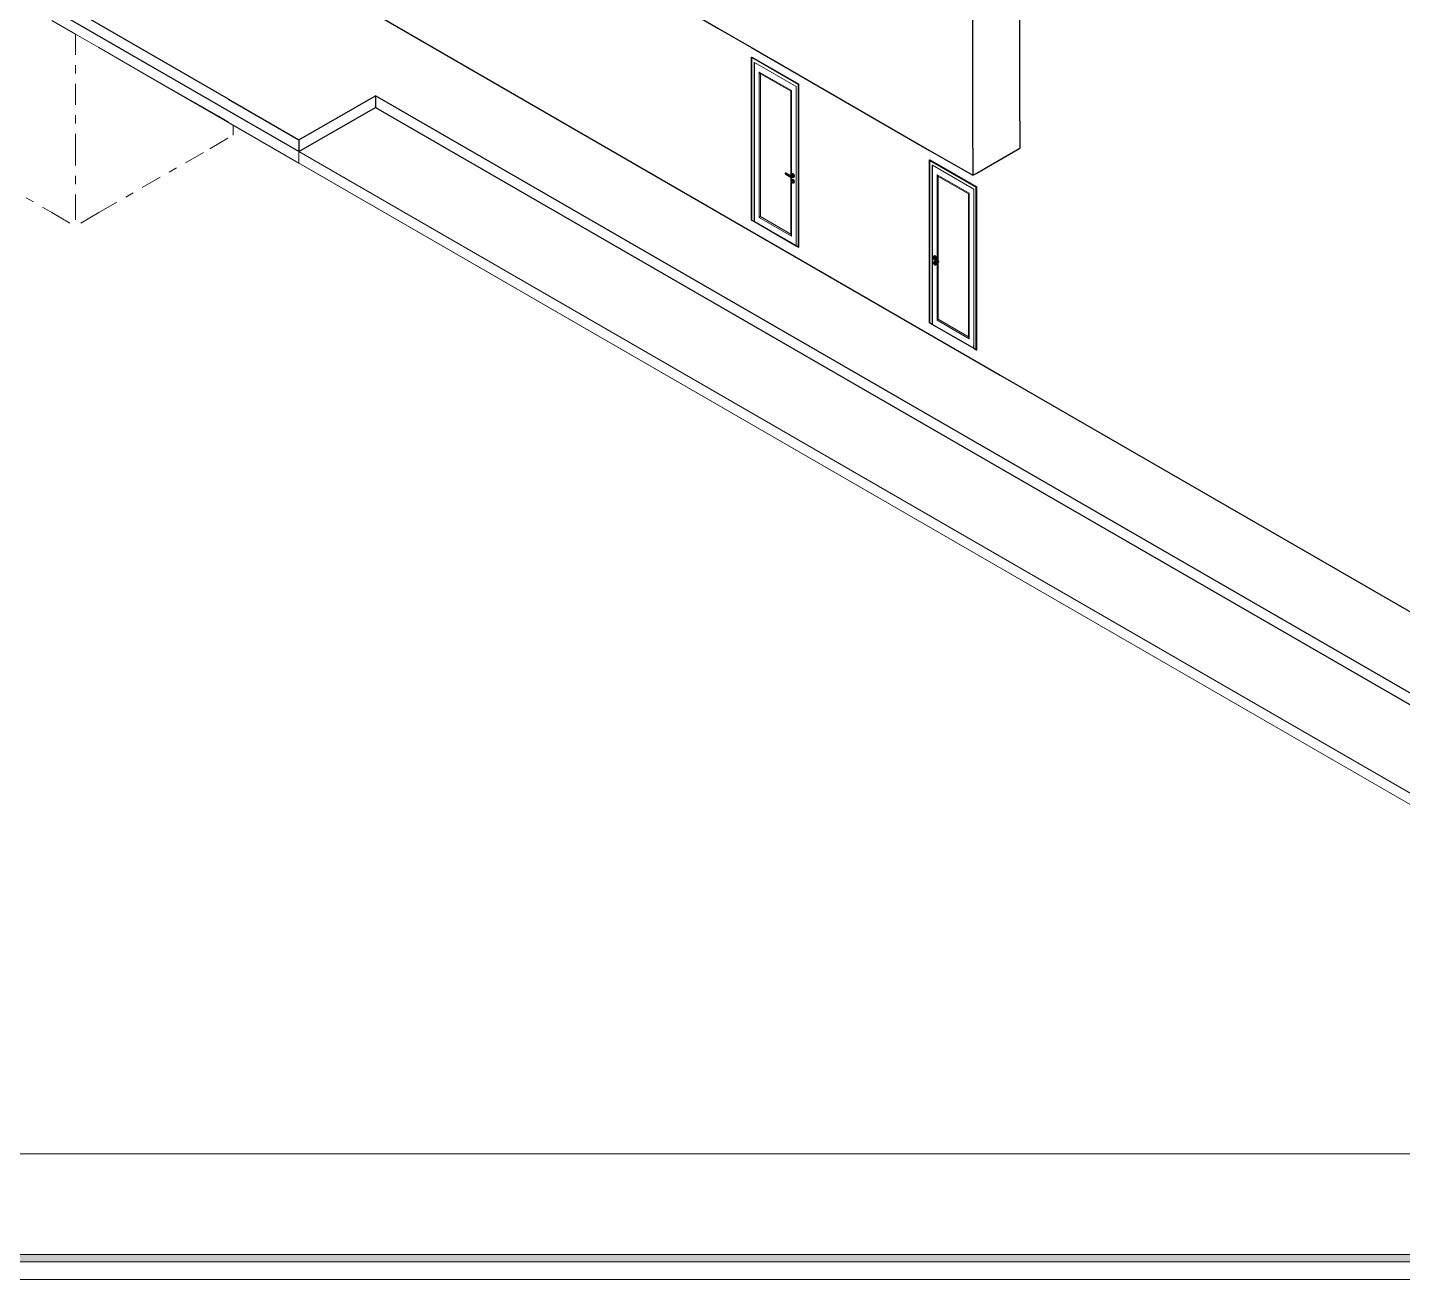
# Model space of a CAD drawing. Header units: metres. Extents: x 294 to 1101, y -498 to -355.
# Drawn here: x 988.33 to 1004.87, y -414.34 to -399.29 of the extents above; entities that cross this region are included whole.
import ezdxf

# ---------------------------------------------------------------- set-up
doc = ezdxf.new("R2010")
doc.units = ezdxf.units.M
doc.linetypes.add('DASHDOT2', pattern=[0.5, 0.25, -0.125, 0, -0.125])
for name, color, linetype, lineweight in [('19-JARDINERIA', 80, 'Continuous', 0), ('roof', 16, 'DASHDOT2', 18), ('wall', 7, 'Continuous', 25)]:
    doc.layers.add(name, color=color, linetype=linetype, lineweight=lineweight)

msp = doc.modelspace()

# ---------------------------------------------------------------- hatches: boundary and pattern name
at = {"layer": '19-JARDINERIA'}
h = msp.add_hatch(color=251, dxfattribs=at)
h.paths.add_polyline_path([(975.75, -414.127), (1025.271, -414.127), (1025.271, -379.12), (975.75, -379.12)])
h.paths.add_polyline_path([(975.835, -414.041), (1025.186, -414.041), (1025.186, -379.205), (975.835, -379.205)], flags=16)

# ---------------------------------------------------------------- linework, layer by layer
for p, q in [((1000.266, -400.411), (1000.266, -397.684)), ((999.701, -400.737), (999.701, -398.01)), ((990.748, -400.149), (988.909, -399.087)), ((992.516, -399.128), (1000.029, -403.466)), ((996.281, -399.09), (996.635, -399.294)), ((996.635, -399.294), (997.04, -399.528)), ((997.04, -399.528), (997.606, -399.854)), ((997.04, -401.438), (997.04, -399.642)), ((997.04, -399.642), (997.043, -399.644)), ((997.043, -399.647), (997.043, -399.644)), ((997.043, -399.644), (997.606, -399.969)), ((997.043, -399.647), (997.046, -399.646)), ((997.043, -399.648), (997.043, -399.647)), ((997.603, -399.971), (997.043, -399.648)), ((997.043, -401.437), (997.043, -399.648)), ((997.046, -399.646), (997.606, -399.969)), ((997.606, -399.854), (999.18, -400.764)), ((990.524, -400.297), (990.062, -400.031)), ((997.04, -399.967), (997.04, -399.967)), ((997.04, -399.967), (997.041, -399.967)), ((997.043, -400.023), (997.04, -400.024)), ((997.043, -400.032), (997.04, -400.033)), ((997.041, -399.967), (997.042, -399.966)), ((997.042, -399.966), (997.043, -399.966)), ((997.606, -399.97), (997.603, -399.971)), ((997.603, -399.982), (997.603, -399.971)), ((997.606, -399.976), (997.603, -399.976)), ((997.606, -399.98), (997.603, -399.982)), ((997.603, -401.113), (997.603, -399.982)), ((997.606, -399.97), (997.606, -399.969)), ((997.606, -399.969), (997.606, -399.969)), ((997.606, -399.98), (997.606, -399.97)), ((997.606, -401.112), (997.606, -399.98)), ((990.748, -400.149), (991.596, -400.639)), ((991.596, -400.639), (992.516, -400.108)), ((1005.991, -407.888), (992.516, -400.108)), ((992.516, -400.108), (992.516, -400.247)), ((990.628, -400.357), (990.524, -400.297)), ((990.748, -400.427), (990.628, -400.357)), ((991.596, -400.778), (992.516, -400.247)), ((992.516, -400.247), (1005.991, -408.027)), ((997.043, -400.359), (997.04, -400.359)), ((997.043, -400.359), (997.04, -400.359)), ((997.04, -400.375), (997.04, -400.373)), ((997.041, -400.376), (997.04, -400.375)), ((997.041, -400.377), (997.041, -400.376)), ((997.041, -400.378), (997.041, -400.377)), ((997.041, -400.377), (997.041, -400.377)), ((997.042, -400.379), (997.041, -400.378)), ((997.043, -400.379), (997.042, -400.379)), ((997.042, -400.379), (997.042, -400.379)), ((997.043, -400.384), (997.042, -400.384)), ((997.606, -400.314), (997.603, -400.294)), ((997.606, -400.363), (997.603, -400.363)), ((997.606, -400.399), (997.603, -400.399)), ((990.748, -400.427), (990.807, -400.461)), ((1000.266, -400.411), (1000.266, -400.736)), ((991.596, -400.639), (991.596, -400.778)), ((997.603, -400.685), (997.606, -400.683)), ((997.606, -400.784), (997.603, -400.782)), ((999.18, -400.764), (999.701, -401.064)), ((999.18, -400.878), (999.184, -400.88)), ((999.18, -401.206), (999.18, -400.878)), ((999.184, -400.883), (999.183, -400.884)), ((999.183, -400.884), (999.741, -401.206)), ((999.183, -401.206), (999.183, -400.884)), ((999.184, -400.88), (999.184, -400.883)), ((999.184, -400.88), (999.746, -401.204)), ((999.187, -400.882), (999.184, -400.883)), ((999.744, -401.204), (999.187, -400.882)), ((999.701, -400.737), (999.701, -401.063)), ((999.913, -400.941), (1000.266, -400.737)), ((1000.266, -400.736), (1000.266, -400.737)), ((999.701, -401.064), (999.746, -401.038)), ((999.701, -401.063), (999.701, -401.064)), ((999.746, -401.038), (999.913, -400.941)), ((997.603, -401.113), (997.606, -401.112)), ((997.606, -401.112), (997.603, -401.113)), ((997.603, -401.277), (997.603, -401.113)), ((997.606, -401.275), (997.606, -401.112)), ((999.18, -401.206), (999.183, -401.206)), ((999.18, -401.334), (999.18, -401.206)), ((999.183, -401.206), (999.18, -401.206)), ((999.183, -401.334), (999.183, -401.206)), ((999.211, -401.198), (999.213, -401.197)), ((999.213, -401.197), (999.211, -401.198)), ((999.741, -401.206), (999.744, -401.204)), ((999.741, -403.161), (999.741, -401.206)), ((999.744, -403.159), (999.744, -401.204)), ((999.746, -403.16), (999.746, -401.204)), ((997.606, -401.275), (997.603, -401.277)), ((997.606, -401.275), (997.603, -401.277)), ((997.603, -401.894), (997.603, -401.277)), ((997.606, -401.893), (997.606, -401.275)), ((999.183, -401.334), (999.18, -401.334)), ((999.18, -401.653), (999.18, -401.334)), ((999.183, -401.334), (999.18, -401.334)), ((999.183, -401.652), (999.183, -401.334)), ((997.04, -401.438), (997.043, -401.437)), ((997.043, -401.437), (997.04, -401.438)), ((997.04, -401.602), (997.04, -401.438)), ((997.043, -401.6), (997.043, -401.437)), ((999.183, -401.398), (999.18, -401.398)), ((999.183, -401.43), (999.18, -401.431)), ((997.043, -401.6), (997.04, -401.602)), ((997.043, -401.6), (997.04, -401.602)), ((997.04, -401.601), (997.043, -401.6)), ((997.04, -401.602), (997.043, -401.603)), ((997.606, -401.928), (997.04, -401.602)), ((997.043, -401.603), (997.04, -401.602)), ((997.043, -401.603), (997.043, -401.6)), ((997.043, -401.603), (997.071, -401.619)), ((997.071, -401.619), (997.074, -401.618)), ((997.071, -401.619), (997.074, -401.621)), ((997.074, -401.621), (997.074, -401.618)), ((997.074, -401.621), (997.574, -401.91)), ((999.18, -401.617), (999.183, -401.621)), ((999.183, -401.622), (999.18, -401.623)), ((999.18, -401.653), (999.183, -401.652)), ((999.18, -402.084), (999.18, -401.653)), ((999.18, -401.684), (999.183, -401.687)), ((999.183, -402.087), (999.183, -401.652)), ((999.713, -401.667), (999.71, -401.668)), ((999.713, -401.699), (999.71, -401.7)), ((997.606, -401.765), (997.603, -401.763)), ((997.606, -401.893), (997.603, -401.894)), ((997.606, -401.925), (997.606, -401.893)), ((999.183, -401.75), (999.18, -401.751)), ((999.183, -401.814), (999.18, -401.815)), ((999.18, -401.817), (999.183, -401.821)), ((999.183, -401.846), (999.18, -401.847)), ((997.574, -401.91), (997.575, -401.909)), ((997.574, -401.91), (997.575, -401.91)), ((997.575, -401.909), (997.575, -401.91)), ((997.575, -401.91), (997.603, -401.927)), ((997.603, -401.927), (997.603, -401.894)), ((997.603, -401.896), (997.606, -401.895)), ((997.606, -401.925), (997.603, -401.927)), ((997.603, -401.927), (997.606, -401.928)), ((997.603, -401.927), (997.606, -401.928)), ((997.606, -401.928), (997.606, -401.925)), ((999.18, -401.951), (999.183, -401.954)), ((999.18, -402.034), (999.183, -402.037)), ((999.18, -402.084), (999.183, -402.087)), ((999.18, -402.359), (999.18, -402.084)), ((999.18, -402.084), (999.183, -402.087)), ((999.183, -402.359), (999.183, -402.087)), ((999.183, -402.359), (999.18, -402.359)), ((999.18, -402.683), (999.18, -402.359)), ((999.183, -402.359), (999.18, -402.359)), ((999.183, -402.685), (999.183, -402.359)), ((999.18, -402.683), (999.183, -402.685)), ((999.18, -402.837), (999.18, -402.683)), ((999.183, -402.685), (999.18, -402.683)), ((999.183, -402.836), (999.183, -402.685)), ((999.183, -402.836), (999.18, -402.837)), ((999.183, -402.836), (999.18, -402.837)), ((999.18, -402.837), (999.183, -402.836)), ((999.18, -402.837), (999.183, -402.839)), ((999.18, -402.837), (999.746, -403.164)), ((999.183, -402.839), (999.18, -402.837)), ((999.183, -402.839), (999.183, -402.836)), ((999.183, -402.839), (999.211, -402.855)), ((999.213, -402.854), (999.211, -402.855)), ((999.211, -402.855), (999.213, -402.856)), ((999.213, -402.856), (999.213, -402.854)), ((999.213, -402.856), (999.71, -403.143)), ((999.71, -402.989), (999.713, -402.991)), ((999.71, -403.114), (999.713, -403.115)), ((999.71, -403.143), (999.71, -403.114)), ((999.71, -403.129), (999.713, -403.128)), ((999.713, -403.142), (999.71, -403.143)), ((999.71, -403.143), (999.713, -403.145)), ((999.713, -403.142), (999.713, -403.115)), ((999.713, -403.145), (999.713, -403.142)), ((999.713, -403.145), (999.741, -403.161)), ((999.741, -403.161), (999.744, -403.159)), ((999.741, -403.161), (999.746, -403.164)), ((999.741, -403.161), (999.744, -403.163)), ((999.744, -403.159), (999.746, -403.16)), ((999.744, -403.163), (999.746, -403.161)), ((999.746, -403.164), (999.746, -403.16)), ((1000.029, -403.466), (1005.414, -406.575))]:
    msp.add_line(p, q)
at = {"layer": '19-JARDINERIA', "color": 251}
for p, q in [((988.627, -399.202), (988.909, -399.365)), ((989.192, -399.528), (988.909, -399.365)), ((990.062, -400.031), (989.192, -399.528)), ((997.071, -401.619), (997.071, -399.707)), ((997.071, -399.707), (997.074, -399.708)), ((997.074, -399.708), (997.074, -401.618)), ((997.074, -399.708), (997.574, -399.997)), ((1009.282, -411.127), (989.687, -399.814)), ((991.596, -400.916), (989.687, -399.814)), ((997.145, -399.844), (997.13, -399.823)), ((997.13, -399.823), (997.13, -401.572)), ((997.13, -399.823), (997.517, -400.046)), ((997.145, -399.844), (997.145, -401.56)), ((997.145, -399.844), (997.509, -400.054)), ((997.517, -400.046), (997.509, -400.054)), ((997.509, -401.066), (997.509, -400.054)), ((997.517, -401.069), (997.517, -400.046)), ((997.574, -399.997), (997.575, -399.998)), ((997.574, -401.91), (997.574, -399.997)), ((997.575, -399.998), (997.575, -401.909)), ((990.807, -400.461), (991.596, -400.916)), ((991.596, -400.778), (1006.396, -409.322)), ((991.596, -400.778), (991.596, -400.916)), ((991.596, -400.916), (1006.396, -409.461)), ((997.444, -401.041), (997.445, -401.04)), ((997.444, -401.042), (997.444, -401.041)), ((997.444, -401.044), (997.444, -401.042)), ((997.444, -401.045), (997.444, -401.044)), ((997.444, -401.046), (997.444, -401.045)), ((997.445, -401.047), (997.444, -401.046)), ((997.445, -401.039), (997.446, -401.038)), ((997.445, -401.04), (997.445, -401.039)), ((997.445, -401.04), (997.445, -401.04)), ((997.445, -401.048), (997.445, -401.047)), ((997.445, -401.049), (997.445, -401.048)), ((997.446, -401.051), (997.445, -401.049)), ((997.452, -401.035), (997.446, -401.038)), ((997.446, -401.038), (997.446, -401.038)), ((997.446, -401.038), (997.447, -401.038)), ((997.446, -401.052), (997.446, -401.051)), ((997.447, -401.053), (997.446, -401.052)), ((997.447, -401.038), (997.448, -401.038)), ((997.448, -401.053), (997.447, -401.053)), ((997.448, -401.038), (997.449, -401.038)), ((997.448, -401.038), (997.448, -401.038)), ((997.448, -401.054), (997.448, -401.053)), ((997.449, -401.055), (997.448, -401.054)), ((997.449, -401.038), (997.45, -401.038)), ((997.45, -401.055), (997.449, -401.055)), ((997.455, -401.035), (997.45, -401.038)), ((997.45, -401.037), (997.451, -401.036)), ((997.45, -401.038), (997.45, -401.037)), ((997.512, -401.074), (997.45, -401.038)), ((997.45, -401.038), (997.45, -401.038)), ((997.45, -401.055), (997.509, -401.09)), ((997.451, -401.035), (997.452, -401.035)), ((997.451, -401.036), (997.451, -401.035)), ((997.451, -401.036), (997.451, -401.036)), ((997.452, -401.035), (997.453, -401.034)), ((997.453, -401.034), (997.454, -401.034)), ((997.453, -401.034), (997.453, -401.034)), ((997.454, -401.034), (997.455, -401.035)), ((997.455, -401.035), (997.455, -401.035)), ((997.509, -401.066), (997.455, -401.035)), ((997.515, -401.07), (997.509, -401.066)), ((997.52, -401.059), (997.521, -401.056)), ((997.52, -401.061), (997.52, -401.059)), ((997.52, -401.064), (997.52, -401.061)), ((997.521, -401.067), (997.52, -401.064)), ((997.521, -401.054), (997.522, -401.052)), ((997.521, -401.056), (997.521, -401.054)), ((997.531, -401.061), (997.521, -401.067)), ((997.522, -401.052), (997.523, -401.05)), ((997.523, -401.05), (997.524, -401.049)), ((997.524, -401.049), (997.526, -401.048)), ((997.531, -401.044), (997.526, -401.048)), ((997.526, -401.048), (997.527, -401.047)), ((997.527, -401.047), (997.529, -401.047)), ((997.529, -401.047), (997.53, -401.045)), ((997.529, -401.047), (997.531, -401.047)), ((997.529, -401.062), (997.53, -401.062)), ((997.529, -401.064), (997.529, -401.063)), ((997.529, -401.063), (997.529, -401.063)), ((997.53, -401.045), (997.531, -401.044)), ((997.53, -401.062), (997.53, -401.061)), ((997.53, -401.061), (997.53, -401.061)), ((997.531, -401.044), (997.533, -401.044)), ((997.531, -401.047), (997.532, -401.047)), ((997.531, -401.061), (997.531, -401.06)), ((997.531, -401.06), (997.532, -401.06)), ((997.532, -401.047), (997.534, -401.048)), ((997.532, -401.06), (997.533, -401.06)), ((997.533, -401.044), (997.534, -401.043)), ((997.533, -401.06), (997.533, -401.06)), ((997.533, -401.06), (997.534, -401.061)), ((997.534, -401.043), (997.536, -401.043)), ((997.534, -401.048), (997.536, -401.049)), ((997.534, -401.061), (997.535, -401.061)), ((997.535, -401.061), (997.536, -401.062)), ((997.536, -401.043), (997.538, -401.044)), ((997.536, -401.049), (997.538, -401.051)), ((997.536, -401.062), (997.536, -401.063)), ((997.536, -401.063), (997.537, -401.064)), ((997.537, -401.064), (997.538, -401.065)), ((997.538, -401.044), (997.54, -401.045)), ((997.538, -401.051), (997.54, -401.053)), ((997.538, -401.065), (997.538, -401.066)), ((997.538, -401.066), (997.539, -401.067)), ((997.54, -401.045), (997.542, -401.046)), ((997.54, -401.053), (997.541, -401.055)), ((997.541, -401.055), (997.543, -401.057)), ((997.542, -401.046), (997.543, -401.048)), ((997.545, -401.05), (997.543, -401.048)), ((997.543, -401.057), (997.544, -401.06)), ((997.544, -401.06), (997.545, -401.063)), ((997.547, -401.052), (997.545, -401.05)), ((997.545, -401.063), (997.546, -401.066)), ((997.546, -401.066), (997.547, -401.069)), ((997.548, -401.054), (997.547, -401.052)), ((997.55, -401.057), (997.548, -401.054)), ((997.551, -401.06), (997.55, -401.057)), ((997.552, -401.062), (997.551, -401.06)), ((997.552, -401.062), (997.553, -401.065)), ((997.553, -401.068), (997.553, -401.065)), ((999.213, -400.943), (999.211, -400.943)), ((999.211, -400.943), (999.211, -401.198)), ((999.213, -401.197), (999.213, -400.943)), ((999.71, -401.231), (999.213, -400.943)), ((999.269, -402.082), (999.269, -401.058)), ((999.269, -401.058), (999.284, -401.078)), ((999.654, -401.28), (999.269, -401.058)), ((997.509, -401.09), (997.512, -401.091)), ((997.509, -401.77), (997.509, -401.09)), ((997.512, -401.074), (997.512, -401.074)), ((997.512, -401.074), (997.513, -401.075)), ((997.512, -401.091), (997.512, -401.091)), ((997.513, -401.092), (997.512, -401.091)), ((997.513, -401.075), (997.514, -401.076)), ((997.514, -401.092), (997.513, -401.092)), ((997.514, -401.076), (997.514, -401.077)), ((997.514, -401.077), (997.515, -401.078)), ((997.514, -401.091), (997.514, -401.092)), ((997.515, -401.091), (997.514, -401.091)), ((997.517, -401.069), (997.515, -401.07)), ((997.517, -401.07), (997.515, -401.07)), ((997.515, -401.078), (997.516, -401.079)), ((997.517, -401.09), (997.515, -401.091)), ((997.516, -401.091), (997.515, -401.091)), ((997.516, -401.079), (997.516, -401.08)), ((997.516, -401.08), (997.516, -401.081)), ((997.516, -401.081), (997.517, -401.082)), ((997.517, -401.089), (997.516, -401.09)), ((997.516, -401.09), (997.516, -401.091)), ((997.516, -401.09), (997.516, -401.09)), ((997.521, -401.067), (997.517, -401.069)), ((997.517, -401.069), (997.517, -401.069)), ((997.517, -401.07), (997.517, -401.07)), ((997.517, -401.071), (997.517, -401.07)), ((997.517, -401.077), (997.517, -401.075)), ((997.517, -401.082), (997.517, -401.081)), ((997.517, -401.082), (997.517, -401.083)), ((997.517, -401.083), (997.517, -401.085)), ((997.527, -401.084), (997.517, -401.09)), ((997.517, -401.085), (997.517, -401.086)), ((997.517, -401.086), (997.517, -401.087)), ((997.517, -401.087), (997.517, -401.088)), ((997.517, -401.088), (997.517, -401.088)), ((997.517, -401.088), (997.517, -401.089)), ((997.517, -401.088), (997.517, -401.088)), ((997.517, -401.09), (997.517, -401.089)), ((997.517, -401.795), (997.517, -401.09)), ((997.52, -401.127), (997.521, -401.124)), ((997.52, -401.13), (997.52, -401.127)), ((997.52, -401.132), (997.52, -401.13)), ((997.521, -401.135), (997.52, -401.132)), ((997.521, -401.067), (997.521, -401.067)), ((997.521, -401.067), (997.521, -401.067)), ((997.521, -401.069), (997.521, -401.068)), ((997.521, -401.122), (997.522, -401.12)), ((997.521, -401.124), (997.521, -401.122)), ((997.521, -401.138), (997.521, -401.135)), ((997.522, -401.141), (997.521, -401.138)), ((997.522, -401.073), (997.522, -401.072)), ((997.522, -401.073), (997.522, -401.073)), ((997.522, -401.12), (997.523, -401.118)), ((997.523, -401.144), (997.522, -401.141)), ((997.524, -401.078), (997.523, -401.077)), ((997.523, -401.118), (997.524, -401.117)), ((997.524, -401.147), (997.523, -401.144)), ((997.525, -401.08), (997.524, -401.079)), ((997.524, -401.117), (997.526, -401.116)), ((997.526, -401.15), (997.524, -401.147)), ((997.526, -401.082), (997.526, -401.082)), ((997.531, -401.113), (997.526, -401.116)), ((997.526, -401.116), (997.527, -401.115)), ((997.527, -401.152), (997.526, -401.15)), ((997.538, -401.078), (997.527, -401.084)), ((997.527, -401.084), (997.527, -401.083)), ((997.529, -401.086), (997.527, -401.084)), ((997.527, -401.084), (997.527, -401.084)), ((997.527, -401.115), (997.529, -401.115)), ((997.528, -401.129), (997.527, -401.13)), ((997.527, -401.13), (997.527, -401.13)), ((997.527, -401.13), (997.527, -401.131)), ((997.527, -401.131), (997.528, -401.132)), ((997.529, -401.154), (997.527, -401.152)), ((997.529, -401.126), (997.528, -401.127)), ((997.528, -401.127), (997.528, -401.127)), ((997.528, -401.127), (997.528, -401.128)), ((997.528, -401.128), (997.528, -401.129)), ((997.528, -401.129), (997.529, -401.129)), ((997.528, -401.13), (997.528, -401.129)), ((997.528, -401.131), (997.528, -401.13)), ((997.528, -401.13), (997.528, -401.13)), ((997.529, -401.131), (997.528, -401.131)), ((997.528, -401.133), (997.528, -401.132)), ((997.529, -401.132), (997.528, -401.132)), ((997.528, -401.132), (997.528, -401.133)), ((997.529, -401.133), (997.528, -401.132)), ((997.528, -401.133), (997.528, -401.133)), ((997.528, -401.134), (997.528, -401.133)), ((997.528, -401.133), (997.528, -401.134)), ((997.529, -401.135), (997.528, -401.134)), ((997.528, -401.134), (997.528, -401.135)), ((997.528, -401.135), (997.529, -401.136)), ((997.529, -401.07), (997.529, -401.068)), ((997.529, -401.068), (997.529, -401.068)), ((997.531, -401.088), (997.529, -401.086)), ((997.529, -401.115), (997.53, -401.114)), ((997.529, -401.115), (997.531, -401.115)), ((997.531, -401.125), (997.529, -401.126)), ((997.53, -401.126), (997.529, -401.126)), ((997.529, -401.126), (997.529, -401.126)), ((997.529, -401.129), (997.529, -401.128)), ((997.529, -401.128), (997.529, -401.128)), ((997.53, -401.128), (997.529, -401.128)), ((997.529, -401.132), (997.529, -401.131)), ((997.529, -401.131), (997.529, -401.131)), ((997.53, -401.132), (997.529, -401.131)), ((997.529, -401.132), (997.529, -401.132)), ((997.529, -401.133), (997.529, -401.132)), ((997.529, -401.132), (997.529, -401.132)), ((997.53, -401.133), (997.529, -401.132)), ((997.531, -401.134), (997.529, -401.133)), ((997.529, -401.136), (997.529, -401.135)), ((997.529, -401.136), (997.529, -401.136)), ((997.53, -401.137), (997.529, -401.136)), ((997.529, -401.136), (997.529, -401.137)), ((997.529, -401.137), (997.53, -401.138)), ((997.531, -401.156), (997.529, -401.154)), ((997.531, -401.074), (997.53, -401.073)), ((997.53, -401.073), (997.53, -401.073)), ((997.53, -401.114), (997.531, -401.113)), ((997.531, -401.125), (997.53, -401.126)), ((997.53, -401.126), (997.53, -401.126)), ((997.531, -401.126), (997.53, -401.126)), ((997.53, -401.126), (997.53, -401.126)), ((997.53, -401.128), (997.53, -401.128)), ((997.53, -401.128), (997.531, -401.128)), ((997.53, -401.128), (997.531, -401.128)), ((997.53, -401.128), (997.53, -401.128)), ((997.53, -401.128), (997.53, -401.128)), ((997.53, -401.128), (997.53, -401.128)), ((997.53, -401.128), (997.53, -401.128)), ((997.53, -401.128), (997.53, -401.128)), ((997.53, -401.128), (997.53, -401.128)), ((997.53, -401.132), (997.53, -401.133)), ((997.53, -401.132), (997.53, -401.132)), ((997.53, -401.132), (997.53, -401.133)), ((997.53, -401.132), (997.53, -401.132)), ((997.534, -401.134), (997.53, -401.132)), ((997.534, -401.135), (997.53, -401.133)), ((997.53, -401.133), (997.53, -401.133)), ((997.53, -401.133), (997.53, -401.133)), ((997.53, -401.133), (997.531, -401.134)), ((997.53, -401.138), (997.53, -401.137)), ((997.53, -401.137), (997.53, -401.137)), ((997.531, -401.138), (997.53, -401.138)), ((997.53, -401.147), (997.53, -401.138)), ((997.53, -401.148), (997.53, -401.147)), ((997.53, -401.148), (997.53, -401.148)), ((997.53, -401.148), (997.53, -401.148)), ((997.53, -401.149), (997.53, -401.148)), ((997.53, -401.149), (997.53, -401.149)), ((997.53, -401.15), (997.53, -401.149)), ((997.531, -401.15), (997.53, -401.15)), ((997.532, -401.076), (997.531, -401.075)), ((997.531, -401.075), (997.531, -401.075)), ((997.532, -401.089), (997.531, -401.088)), ((997.531, -401.113), (997.533, -401.112)), ((997.531, -401.115), (997.532, -401.115)), ((997.532, -401.124), (997.531, -401.125)), ((997.531, -401.125), (997.531, -401.125)), ((997.531, -401.125), (997.531, -401.125)), ((997.532, -401.126), (997.531, -401.126)), ((997.531, -401.126), (997.531, -401.126)), ((997.531, -401.128), (997.531, -401.128)), ((997.531, -401.128), (997.531, -401.128)), ((997.531, -401.128), (997.532, -401.128)), ((997.531, -401.128), (997.531, -401.128)), ((997.531, -401.128), (997.532, -401.129)), ((997.535, -401.136), (997.531, -401.134)), ((997.531, -401.138), (997.531, -401.138)), ((997.532, -401.139), (997.531, -401.138)), ((997.531, -401.151), (997.531, -401.15)), ((997.531, -401.151), (997.531, -401.151)), ((997.532, -401.152), (997.531, -401.151)), ((997.531, -401.151), (997.531, -401.151)), ((997.532, -401.158), (997.531, -401.156)), ((997.534, -401.091), (997.532, -401.089)), ((997.532, -401.115), (997.534, -401.116)), ((997.532, -401.124), (997.532, -401.124)), ((997.533, -401.124), (997.532, -401.124)), ((997.532, -401.127), (997.532, -401.126)), ((997.532, -401.128), (997.532, -401.128)), ((997.532, -401.128), (997.533, -401.129)), ((997.532, -401.129), (997.532, -401.129)), ((997.532, -401.129), (997.533, -401.129)), ((997.532, -401.139), (997.532, -401.139)), ((997.533, -401.139), (997.532, -401.139)), ((997.532, -401.152), (997.532, -401.152)), ((997.532, -401.152), (997.532, -401.152)), ((997.532, -401.152), (997.533, -401.152)), ((997.532, -401.152), (997.532, -401.152)), ((997.534, -401.159), (997.532, -401.158)), ((997.534, -401.078), (997.533, -401.077)), ((997.533, -401.077), (997.533, -401.077)), ((997.533, -401.112), (997.534, -401.112)), ((997.534, -401.125), (997.533, -401.124)), ((997.534, -401.128), (997.533, -401.127)), ((997.533, -401.127), (997.532, -401.127)), ((997.533, -401.129), (997.534, -401.13)), ((997.533, -401.129), (997.533, -401.129)), ((997.533, -401.129), (997.533, -401.13)), ((997.533, -401.13), (997.534, -401.131)), ((997.533, -401.13), (997.533, -401.13)), ((997.534, -401.138), (997.533, -401.139)), ((997.533, -401.139), (997.533, -401.139)), ((997.533, -401.139), (997.533, -401.139)), ((997.533, -401.152), (997.534, -401.152)), ((997.533, -401.152), (997.533, -401.152)), ((997.533, -401.152), (997.533, -401.152)), ((997.536, -401.092), (997.534, -401.091)), ((997.534, -401.112), (997.536, -401.112)), ((997.534, -401.116), (997.536, -401.118)), ((997.534, -401.125), (997.534, -401.125)), ((997.535, -401.125), (997.534, -401.125)), ((997.535, -401.129), (997.534, -401.128)), ((997.534, -401.128), (997.534, -401.128)), ((997.534, -401.13), (997.534, -401.13)), ((997.534, -401.13), (997.534, -401.131)), ((997.534, -401.131), (997.535, -401.131)), ((997.534, -401.131), (997.534, -401.132)), ((997.534, -401.132), (997.534, -401.133)), ((997.534, -401.132), (997.534, -401.132)), ((997.534, -401.133), (997.535, -401.134)), ((997.534, -401.134), (997.534, -401.135)), ((997.535, -401.134), (997.534, -401.134)), ((997.535, -401.136), (997.534, -401.135)), ((997.534, -401.137), (997.534, -401.138)), ((997.535, -401.137), (997.534, -401.137)), ((997.535, -401.138), (997.534, -401.138)), ((997.534, -401.138), (997.534, -401.138)), ((997.534, -401.138), (997.534, -401.138)), ((997.534, -401.138), (997.534, -401.138)), ((997.534, -401.138), (997.534, -401.138)), ((997.534, -401.14), (997.535, -401.14)), ((997.534, -401.15), (997.534, -401.14)), ((997.534, -401.15), (997.534, -401.15)), ((997.534, -401.15), (997.534, -401.151)), ((997.534, -401.15), (997.534, -401.15)), ((997.534, -401.151), (997.534, -401.15)), ((997.534, -401.15), (997.534, -401.15)), ((997.534, -401.152), (997.534, -401.151)), ((997.534, -401.151), (997.534, -401.151)), ((997.534, -401.151), (997.534, -401.151)), ((997.534, -401.151), (997.534, -401.151)), ((997.534, -401.151), (997.535, -401.151)), ((997.535, -401.151), (997.534, -401.152)), ((997.536, -401.16), (997.534, -401.159)), ((997.535, -401.126), (997.535, -401.125)), ((997.536, -401.126), (997.535, -401.126)), ((997.535, -401.13), (997.535, -401.129)), ((997.535, -401.131), (997.535, -401.13)), ((997.535, -401.131), (997.535, -401.132)), ((997.536, -401.132), (997.535, -401.131)), ((997.535, -401.132), (997.535, -401.133)), ((997.535, -401.133), (997.535, -401.134)), ((997.535, -401.134), (997.535, -401.134)), ((997.535, -401.134), (997.535, -401.135)), ((997.535, -401.134), (997.535, -401.134)), ((997.535, -401.134), (997.535, -401.134)), ((997.535, -401.134), (997.535, -401.134)), ((997.535, -401.134), (997.535, -401.134)), ((997.535, -401.134), (997.535, -401.134)), ((997.535, -401.135), (997.535, -401.136)), ((997.535, -401.136), (997.535, -401.136)), ((997.535, -401.136), (997.535, -401.137)), ((997.535, -401.136), (997.535, -401.137)), ((997.535, -401.136), (997.535, -401.136)), ((997.535, -401.136), (997.535, -401.136)), ((997.535, -401.137), (997.535, -401.137)), ((997.535, -401.137), (997.535, -401.138)), ((997.535, -401.139), (997.536, -401.139)), ((997.535, -401.14), (997.535, -401.139)), ((997.536, -401.139), (997.535, -401.14)), ((997.536, -401.139), (997.535, -401.14)), ((997.535, -401.14), (997.535, -401.14)), ((997.535, -401.14), (997.535, -401.14)), ((997.535, -401.151), (997.535, -401.151)), ((997.535, -401.151), (997.536, -401.151)), ((997.535, -401.151), (997.535, -401.151)), ((997.537, -401.078), (997.536, -401.079)), ((997.536, -401.079), (997.536, -401.078)), ((997.536, -401.078), (997.536, -401.078)), ((997.538, -401.092), (997.536, -401.092)), ((997.536, -401.112), (997.538, -401.112)), ((997.536, -401.118), (997.538, -401.119)), ((997.536, -401.127), (997.536, -401.126)), ((997.537, -401.128), (997.536, -401.127)), ((997.536, -401.133), (997.536, -401.132)), ((997.536, -401.134), (997.536, -401.133)), ((997.536, -401.135), (997.536, -401.134)), ((997.536, -401.136), (997.536, -401.135)), ((997.536, -401.137), (997.536, -401.136)), ((997.536, -401.136), (997.536, -401.136)), ((997.536, -401.138), (997.536, -401.137)), ((997.536, -401.139), (997.536, -401.138)), ((997.536, -401.139), (997.537, -401.139)), ((997.537, -401.139), (997.536, -401.139)), ((997.536, -401.148), (997.536, -401.139)), ((997.536, -401.139), (997.536, -401.139)), ((997.536, -401.149), (997.536, -401.148)), ((997.536, -401.15), (997.536, -401.149)), ((997.536, -401.149), (997.536, -401.149)), ((997.536, -401.15), (997.536, -401.15)), ((997.536, -401.151), (997.536, -401.15)), ((997.536, -401.15), (997.536, -401.15)), ((997.536, -401.15), (997.536, -401.15)), ((997.538, -401.16), (997.536, -401.16)), ((997.538, -401.078), (997.537, -401.078)), ((997.537, -401.129), (997.537, -401.128)), ((997.538, -401.13), (997.537, -401.129)), ((997.537, -401.139), (997.537, -401.138)), ((997.537, -401.138), (997.538, -401.138)), ((997.539, -401.077), (997.538, -401.078)), ((997.538, -401.078), (997.538, -401.078)), ((997.54, -401.092), (997.538, -401.092)), ((997.538, -401.112), (997.54, -401.113)), ((997.538, -401.119), (997.54, -401.121)), ((997.538, -401.131), (997.538, -401.13)), ((997.539, -401.132), (997.538, -401.131)), ((997.538, -401.131), (997.538, -401.131)), ((997.538, -401.137), (997.539, -401.136)), ((997.538, -401.137), (997.538, -401.137)), ((997.538, -401.138), (997.538, -401.137)), ((997.54, -401.16), (997.538, -401.16)), ((997.539, -401.067), (997.539, -401.068)), ((997.539, -401.068), (997.539, -401.069)), ((997.539, -401.069), (997.54, -401.07)), ((997.54, -401.075), (997.539, -401.076)), ((997.539, -401.076), (997.539, -401.076)), ((997.539, -401.076), (997.539, -401.077)), ((997.539, -401.133), (997.539, -401.132)), ((997.539, -401.134), (997.539, -401.133)), ((997.539, -401.135), (997.539, -401.134)), ((997.539, -401.136), (997.539, -401.135)), ((997.54, -401.07), (997.54, -401.071)), ((997.54, -401.071), (997.54, -401.073)), ((997.54, -401.073), (997.54, -401.074)), ((997.54, -401.074), (997.54, -401.075)), ((997.541, -401.092), (997.54, -401.092)), ((997.54, -401.113), (997.542, -401.114)), ((997.54, -401.121), (997.541, -401.123)), ((997.541, -401.16), (997.54, -401.16)), ((997.543, -401.091), (997.541, -401.092)), ((997.541, -401.123), (997.543, -401.126)), ((997.543, -401.16), (997.541, -401.16)), ((997.542, -401.114), (997.543, -401.116)), ((997.548, -401.088), (997.543, -401.091)), ((997.544, -401.09), (997.543, -401.091)), ((997.545, -401.118), (997.543, -401.116)), ((997.543, -401.126), (997.544, -401.128)), ((997.548, -401.156), (997.543, -401.16)), ((997.544, -401.158), (997.543, -401.16)), ((997.545, -401.089), (997.544, -401.09)), ((997.544, -401.128), (997.545, -401.131)), ((997.545, -401.157), (997.544, -401.158)), ((997.546, -401.087), (997.545, -401.089)), ((997.547, -401.089), (997.545, -401.089)), ((997.545, -401.089), (997.545, -401.089)), ((997.547, -401.12), (997.545, -401.118)), ((997.545, -401.131), (997.546, -401.134)), ((997.546, -401.155), (997.545, -401.157)), ((997.547, -401.157), (997.545, -401.157)), ((997.545, -401.157), (997.545, -401.157)), ((997.547, -401.085), (997.546, -401.087)), ((997.546, -401.134), (997.547, -401.137)), ((997.547, -401.153), (997.546, -401.155)), ((997.547, -401.069), (997.548, -401.072)), ((997.548, -401.083), (997.547, -401.085)), ((997.548, -401.088), (997.547, -401.089)), ((997.548, -401.122), (997.547, -401.12)), ((997.547, -401.137), (997.548, -401.14)), ((997.548, -401.151), (997.547, -401.153)), ((997.548, -401.156), (997.547, -401.157)), ((997.548, -401.072), (997.548, -401.075)), ((997.548, -401.075), (997.548, -401.077)), ((997.548, -401.077), (997.548, -401.08)), ((997.548, -401.08), (997.548, -401.083)), ((997.55, -401.087), (997.548, -401.088)), ((997.55, -401.125), (997.548, -401.122)), ((997.548, -401.14), (997.548, -401.143)), ((997.548, -401.143), (997.548, -401.146)), ((997.548, -401.146), (997.548, -401.148)), ((997.548, -401.148), (997.548, -401.151)), ((997.55, -401.155), (997.548, -401.156)), ((997.551, -401.086), (997.55, -401.087)), ((997.551, -401.128), (997.55, -401.125)), ((997.551, -401.154), (997.55, -401.155)), ((997.551, -401.086), (997.552, -401.084)), ((997.552, -401.131), (997.551, -401.128)), ((997.551, -401.154), (997.552, -401.152)), ((997.553, -401.082), (997.552, -401.084)), ((997.552, -401.131), (997.553, -401.134)), ((997.553, -401.15), (997.552, -401.152)), ((997.553, -401.068), (997.554, -401.071)), ((997.553, -401.079), (997.554, -401.077)), ((997.553, -401.079), (997.553, -401.082)), ((997.553, -401.137), (997.553, -401.134)), ((997.553, -401.137), (997.554, -401.14)), ((997.553, -401.148), (997.554, -401.145)), ((997.553, -401.148), (997.553, -401.15)), ((997.554, -401.074), (997.554, -401.071)), ((997.554, -401.074), (997.554, -401.077)), ((997.554, -401.143), (997.554, -401.14)), ((997.554, -401.143), (997.554, -401.145)), ((999.211, -401.198), (999.211, -401.326)), ((999.213, -401.326), (999.213, -401.197)), ((999.284, -402.091), (999.284, -401.078)), ((999.646, -401.287), (999.284, -401.078)), ((999.71, -401.231), (999.713, -401.232)), ((999.713, -401.232), (999.71, -401.231)), ((999.71, -401.506), (999.71, -401.231)), ((999.71, -401.231), (999.71, -401.231)), ((999.213, -401.326), (999.211, -401.326)), ((999.211, -401.326), (999.211, -401.644)), ((999.213, -401.326), (999.211, -401.326)), ((999.213, -401.39), (999.211, -401.39)), ((999.213, -401.644), (999.213, -401.326)), ((999.646, -401.287), (999.654, -401.28)), ((999.646, -401.287), (999.646, -403.004)), ((999.654, -401.28), (999.654, -403.029)), ((999.713, -401.251), (999.71, -401.252)), ((999.713, -401.283), (999.71, -401.284)), ((999.713, -401.505), (999.713, -401.232)), ((999.713, -401.232), (999.713, -401.232)), ((997.13, -401.572), (997.145, -401.56)), ((997.145, -401.56), (997.509, -401.77)), ((999.213, -401.422), (999.211, -401.422)), ((999.713, -401.475), (999.71, -401.476)), ((999.71, -401.506), (999.713, -401.505)), ((999.71, -402.084), (999.71, -401.506)), ((999.713, -402.083), (999.713, -401.505)), ((997.13, -401.572), (997.517, -401.795)), ((999.213, -401.614), (999.211, -401.614)), ((999.211, -401.644), (999.213, -401.644)), ((999.211, -401.644), (999.211, -402.121)), ((999.211, -401.654), (999.213, -401.656)), ((999.211, -401.721), (999.213, -401.723)), ((999.213, -402.062), (999.213, -401.644)), ((999.713, -401.603), (999.71, -401.604)), ((997.517, -401.795), (997.509, -401.77)), ((999.213, -401.742), (999.211, -401.742)), ((999.213, -401.806), (999.211, -401.806)), ((999.213, -401.838), (999.211, -401.838)), ((999.211, -401.854), (999.213, -401.856)), ((999.213, -401.966), (999.211, -401.966)), ((999.227, -402.052), (999.214, -402.059)), ((999.223, -402.056), (999.24, -402.065)), ((999.227, -402.044), (999.226, -402.046)), ((999.226, -402.046), (999.227, -402.049)), ((999.228, -402.039), (999.227, -402.041)), ((999.227, -402.041), (999.227, -402.044)), ((999.237, -402.046), (999.227, -402.052)), ((999.227, -402.049), (999.227, -402.052)), ((999.227, -402.054), (999.227, -402.054)), ((999.229, -402.035), (999.228, -402.037)), ((999.228, -402.037), (999.228, -402.039)), ((999.228, -402.056), (999.228, -402.057)), ((999.231, -402.034), (999.229, -402.035)), ((999.232, -402.033), (999.231, -402.034)), ((999.238, -402.029), (999.232, -402.033)), ((999.233, -402.032), (999.232, -402.033)), ((999.235, -402.032), (999.233, -402.032)), ((999.237, -402.032), (999.235, -402.032)), ((999.235, -402.049), (999.235, -402.049)), ((999.235, -402.049), (999.235, -402.05)), ((999.235, -402.051), (999.235, -402.051)), ((999.235, -402.051), (999.235, -402.052)), ((999.235, -402.052), (999.235, -402.053)), ((999.236, -402.057), (999.236, -402.057)), ((999.236, -402.057), (999.236, -402.058)), ((999.239, -402.032), (999.237, -402.032)), ((999.238, -402.046), (999.237, -402.046)), ((999.237, -402.046), (999.237, -402.046)), ((999.238, -402.029), (999.239, -402.029)), ((999.239, -402.045), (999.238, -402.045)), ((999.238, -402.045), (999.238, -402.046)), ((999.239, -402.029), (999.241, -402.028)), ((999.24, -402.033), (999.239, -402.032)), ((999.24, -402.046), (999.239, -402.045)), ((999.242, -402.034), (999.24, -402.033)), ((999.241, -402.046), (999.24, -402.046)), ((999.24, -402.046), (999.24, -402.046)), ((999.241, -402.028), (999.243, -402.029)), ((999.242, -402.047), (999.241, -402.046)), ((999.244, -402.036), (999.242, -402.034)), ((999.243, -402.048), (999.242, -402.047)), ((999.243, -402.029), (999.244, -402.029)), ((999.243, -402.049), (999.243, -402.048)), ((999.244, -402.05), (999.243, -402.049)), ((999.244, -402.029), (999.246, -402.03)), ((999.246, -402.038), (999.244, -402.036)), ((999.244, -402.051), (999.244, -402.05)), ((999.245, -402.052), (999.244, -402.051)), ((999.245, -402.053), (999.245, -402.052)), ((999.246, -402.054), (999.245, -402.053)), ((999.248, -402.031), (999.246, -402.03)), ((999.247, -402.04), (999.246, -402.038)), ((999.246, -402.055), (999.246, -402.054)), ((999.246, -402.057), (999.246, -402.055)), ((999.246, -402.058), (999.246, -402.057)), ((999.246, -402.059), (999.246, -402.058)), ((999.249, -402.042), (999.247, -402.04)), ((999.248, -402.031), (999.25, -402.033)), ((999.25, -402.045), (999.249, -402.042)), ((999.251, -402.035), (999.25, -402.033)), ((999.252, -402.048), (999.25, -402.045)), ((999.253, -402.037), (999.251, -402.035)), ((999.253, -402.051), (999.252, -402.048)), ((999.255, -402.039), (999.253, -402.037)), ((999.253, -402.054), (999.253, -402.051)), ((999.254, -402.057), (999.253, -402.054)), ((999.254, -402.06), (999.254, -402.057)), ((999.256, -402.042), (999.255, -402.039)), ((999.257, -402.045), (999.256, -402.042)), ((999.258, -402.048), (999.257, -402.045)), ((999.259, -402.051), (999.258, -402.048)), ((999.26, -402.054), (999.259, -402.051)), ((999.26, -402.056), (999.26, -402.054)), ((999.26, -402.059), (999.26, -402.056)), ((999.713, -401.987), (999.71, -401.988)), ((999.713, -402.019), (999.71, -402.02)), ((999.211, -402.071), (999.213, -402.072)), ((999.211, -402.121), (999.213, -402.122)), ((999.211, -402.121), (999.211, -402.351)), ((999.211, -402.121), (999.213, -402.122)), ((999.212, -402.062), (999.212, -402.063)), ((999.213, -402.062), (999.212, -402.062)), ((999.212, -402.063), (999.212, -402.064)), ((999.212, -402.064), (999.212, -402.065)), ((999.212, -402.065), (999.212, -402.067)), ((999.212, -402.067), (999.213, -402.067)), ((999.214, -402.059), (999.213, -402.06)), ((999.213, -402.06), (999.213, -402.061)), ((999.213, -402.061), (999.213, -402.061)), ((999.213, -402.061), (999.213, -402.062)), ((999.213, -402.067), (999.213, -402.068)), ((999.213, -402.122), (999.213, -402.067)), ((999.213, -402.068), (999.213, -402.069)), ((999.213, -402.069), (999.213, -402.07)), ((999.213, -402.07), (999.214, -402.071)), ((999.213, -402.35), (999.213, -402.122)), ((999.215, -402.059), (999.214, -402.059)), ((999.214, -402.059), (999.214, -402.059)), ((999.214, -402.071), (999.214, -402.072)), ((999.214, -402.072), (999.215, -402.073)), ((999.216, -402.058), (999.215, -402.059)), ((999.215, -402.073), (999.216, -402.074)), ((999.217, -402.059), (999.216, -402.058)), ((999.216, -402.058), (999.216, -402.058)), ((999.216, -402.074), (999.216, -402.075)), ((999.216, -402.075), (999.217, -402.076)), ((999.218, -402.059), (999.217, -402.059)), ((999.217, -402.076), (999.218, -402.076)), ((999.218, -402.059), (999.279, -402.095)), ((999.269, -402.106), (999.218, -402.076)), ((999.227, -402.112), (999.226, -402.115)), ((999.226, -402.115), (999.227, -402.118)), ((999.228, -402.107), (999.227, -402.109)), ((999.227, -402.109), (999.227, -402.112)), ((999.227, -402.118), (999.227, -402.121)), ((999.227, -402.121), (999.228, -402.124)), ((999.229, -402.103), (999.228, -402.105)), ((999.228, -402.105), (999.228, -402.107)), ((999.228, -402.124), (999.228, -402.126)), ((999.228, -402.126), (999.229, -402.129)), ((999.231, -402.102), (999.229, -402.103)), ((999.229, -402.129), (999.231, -402.132)), ((999.232, -402.101), (999.231, -402.102)), ((999.231, -402.132), (999.232, -402.135)), ((999.238, -402.098), (999.232, -402.101)), ((999.233, -402.1), (999.232, -402.101)), ((999.232, -402.135), (999.233, -402.137)), ((999.235, -402.1), (999.233, -402.1)), ((999.233, -402.137), (999.235, -402.139)), ((999.234, -402.113), (999.234, -402.112)), ((999.234, -402.112), (999.235, -402.112)), ((999.234, -402.114), (999.234, -402.113)), ((999.234, -402.115), (999.234, -402.114)), ((999.234, -402.115), (999.234, -402.116)), ((999.235, -402.115), (999.234, -402.115)), ((999.234, -402.116), (999.234, -402.115)), ((999.234, -402.117), (999.234, -402.116)), ((999.234, -402.116), (999.234, -402.116)), ((999.234, -402.116), (999.235, -402.116)), ((999.234, -402.118), (999.234, -402.117)), ((999.234, -402.117), (999.234, -402.118)), ((999.235, -402.117), (999.234, -402.117)), ((999.234, -402.117), (999.235, -402.118)), ((999.234, -402.119), (999.234, -402.118)), ((999.234, -402.118), (999.235, -402.119)), ((999.235, -402.12), (999.234, -402.119)), ((999.237, -402.1), (999.235, -402.1)), ((999.238, -402.11), (999.235, -402.111)), ((999.235, -402.112), (999.235, -402.111)), ((999.235, -402.111), (999.235, -402.111)), ((999.235, -402.111), (999.236, -402.111)), ((999.236, -402.113), (999.235, -402.113)), ((999.235, -402.113), (999.235, -402.114)), ((999.235, -402.114), (999.235, -402.115)), ((999.235, -402.114), (999.235, -402.114)), ((999.235, -402.116), (999.235, -402.116)), ((999.235, -402.116), (999.235, -402.117)), ((999.235, -402.116), (999.236, -402.117)), ((999.235, -402.117), (999.235, -402.117)), ((999.235, -402.117), (999.236, -402.118)), ((999.235, -402.117), (999.235, -402.118)), ((999.235, -402.118), (999.235, -402.118)), ((999.235, -402.118), (999.237, -402.119)), ((999.235, -402.119), (999.235, -402.12)), ((999.235, -402.119), (999.235, -402.119)), ((999.235, -402.121), (999.235, -402.12)), ((999.235, -402.12), (999.235, -402.121)), ((999.235, -402.122), (999.235, -402.121)), ((999.235, -402.121), (999.236, -402.121)), ((999.236, -402.123), (999.235, -402.122)), ((999.235, -402.139), (999.237, -402.141)), ((999.236, -402.111), (999.236, -402.111)), ((999.236, -402.111), (999.237, -402.111)), ((999.237, -402.113), (999.236, -402.113)), ((999.237, -402.113), (999.236, -402.113)), ((999.236, -402.113), (999.236, -402.113)), ((999.236, -402.113), (999.236, -402.113)), ((999.236, -402.113), (999.236, -402.113)), ((999.236, -402.113), (999.236, -402.113)), ((999.236, -402.113), (999.236, -402.113)), ((999.236, -402.113), (999.236, -402.113)), ((999.236, -402.117), (999.236, -402.118)), ((999.237, -402.118), (999.236, -402.117)), ((999.236, -402.117), (999.236, -402.117)), ((999.236, -402.117), (999.236, -402.117)), ((999.236, -402.117), (999.24, -402.119)), ((999.236, -402.118), (999.237, -402.118)), ((999.236, -402.121), (999.236, -402.122)), ((999.236, -402.122), (999.236, -402.122)), ((999.236, -402.122), (999.237, -402.123)), ((999.236, -402.132), (999.236, -402.123)), ((999.236, -402.133), (999.236, -402.132)), ((999.236, -402.134), (999.236, -402.133)), ((999.236, -402.133), (999.236, -402.133)), ((999.236, -402.134), (999.236, -402.134)), ((999.236, -402.135), (999.236, -402.134)), ((999.237, -402.135), (999.236, -402.135)), ((999.237, -402.059), (999.238, -402.06)), ((999.237, -402.059), (999.237, -402.059)), ((999.239, -402.101), (999.237, -402.1)), ((999.237, -402.111), (999.237, -402.11)), ((999.237, -402.11), (999.238, -402.11)), ((999.237, -402.111), (999.238, -402.111)), ((999.237, -402.111), (999.237, -402.111)), ((999.237, -402.111), (999.237, -402.111)), ((999.237, -402.113), (999.237, -402.113)), ((999.238, -402.113), (999.237, -402.113)), ((999.237, -402.113), (999.237, -402.113)), ((999.237, -402.113), (999.237, -402.113)), ((999.238, -402.113), (999.237, -402.113)), ((999.237, -402.118), (999.24, -402.12)), ((999.237, -402.119), (999.237, -402.118)), ((999.237, -402.118), (999.237, -402.118)), ((999.237, -402.119), (999.241, -402.121)), ((999.237, -402.123), (999.237, -402.123)), ((999.237, -402.123), (999.238, -402.124)), ((999.237, -402.135), (999.237, -402.135)), ((999.237, -402.136), (999.237, -402.135)), ((999.237, -402.136), (999.237, -402.136)), ((999.238, -402.136), (999.237, -402.136)), ((999.237, -402.141), (999.239, -402.143)), ((999.238, -402.061), (999.238, -402.061)), ((999.238, -402.061), (999.239, -402.062)), ((999.238, -402.098), (999.239, -402.097)), ((999.238, -402.11), (999.238, -402.11)), ((999.238, -402.11), (999.239, -402.11)), ((999.238, -402.111), (999.238, -402.111)), ((999.238, -402.111), (999.239, -402.112)), ((999.239, -402.113), (999.238, -402.113)), ((999.238, -402.113), (999.238, -402.113)), ((999.238, -402.114), (999.238, -402.113)), ((999.239, -402.114), (999.238, -402.114)), ((999.238, -402.124), (999.238, -402.124)), ((999.238, -402.124), (999.239, -402.124)), ((999.238, -402.137), (999.238, -402.136)), ((999.238, -402.137), (999.238, -402.137)), ((999.238, -402.137), (999.239, -402.137)), ((999.238, -402.137), (999.238, -402.137)), ((999.239, -402.062), (999.24, -402.063)), ((999.239, -402.097), (999.241, -402.097)), ((999.24, -402.101), (999.239, -402.101)), ((999.239, -402.11), (999.24, -402.11)), ((999.239, -402.11), (999.239, -402.11)), ((999.239, -402.112), (999.239, -402.112)), ((999.239, -402.112), (999.24, -402.113)), ((999.239, -402.114), (999.239, -402.113)), ((999.24, -402.115), (999.239, -402.114)), ((999.239, -402.114), (999.239, -402.114)), ((999.239, -402.115), (999.239, -402.114)), ((999.239, -402.114), (999.239, -402.114)), ((999.24, -402.116), (999.239, -402.115)), ((999.239, -402.124), (999.239, -402.124)), ((999.239, -402.124), (999.24, -402.124)), ((999.239, -402.124), (999.239, -402.124)), ((999.239, -402.137), (999.239, -402.137)), ((999.239, -402.137), (999.239, -402.137)), ((999.239, -402.137), (999.24, -402.137)), ((999.239, -402.143), (999.24, -402.144)), ((999.24, -402.063), (999.24, -402.063)), ((999.24, -402.063), (999.241, -402.063)), ((999.244, -402.063), (999.24, -402.065)), ((999.24, -402.065), (999.252, -402.072)), ((999.242, -402.103), (999.24, -402.101)), ((999.24, -402.11), (999.241, -402.11)), ((999.24, -402.11), (999.24, -402.11)), ((999.24, -402.113), (999.24, -402.114)), ((999.24, -402.114), (999.241, -402.114)), ((999.24, -402.115), (999.24, -402.115)), ((999.241, -402.116), (999.24, -402.115)), ((999.24, -402.117), (999.24, -402.116)), ((999.24, -402.116), (999.24, -402.116)), ((999.241, -402.118), (999.24, -402.117)), ((999.24, -402.119), (999.24, -402.12)), ((999.24, -402.119), (999.241, -402.12)), ((999.24, -402.12), (999.241, -402.121)), ((999.24, -402.123), (999.241, -402.123)), ((999.24, -402.123), (999.241, -402.123)), ((999.24, -402.123), (999.24, -402.123)), ((999.24, -402.123), (999.24, -402.123)), ((999.24, -402.123), (999.24, -402.124)), ((999.241, -402.125), (999.24, -402.125)), ((999.24, -402.135), (999.24, -402.125)), ((999.24, -402.135), (999.24, -402.135)), ((999.24, -402.136), (999.24, -402.135)), ((999.24, -402.136), (999.24, -402.136)), ((999.24, -402.137), (999.24, -402.136)), ((999.24, -402.136), (999.24, -402.136)), ((999.24, -402.136), (999.24, -402.136)), ((999.24, -402.136), (999.241, -402.136)), ((999.24, -402.136), (999.24, -402.136)), ((999.242, -402.136), (999.24, -402.137)), ((999.24, -402.137), (999.24, -402.137)), ((999.24, -402.137), (999.24, -402.137)), ((999.24, -402.144), (999.242, -402.145)), ((999.241, -402.063), (999.242, -402.064)), ((999.241, -402.097), (999.243, -402.097)), ((999.241, -402.11), (999.242, -402.111)), ((999.241, -402.114), (999.241, -402.115)), ((999.241, -402.115), (999.242, -402.116)), ((999.241, -402.117), (999.241, -402.116)), ((999.241, -402.117), (999.241, -402.117)), ((999.241, -402.118), (999.241, -402.117)), ((999.241, -402.119), (999.241, -402.118)), ((999.241, -402.118), (999.241, -402.118)), ((999.241, -402.119), (999.241, -402.118)), ((999.242, -402.119), (999.241, -402.119)), ((999.241, -402.119), (999.241, -402.12)), ((999.241, -402.119), (999.241, -402.119)), ((999.241, -402.12), (999.241, -402.119)), ((999.241, -402.119), (999.241, -402.119)), ((999.241, -402.119), (999.241, -402.119)), ((999.241, -402.121), (999.241, -402.121)), ((999.241, -402.122), (999.241, -402.121)), ((999.241, -402.122), (999.241, -402.121)), ((999.241, -402.121), (999.241, -402.121)), ((999.241, -402.121), (999.242, -402.121)), ((999.241, -402.123), (999.241, -402.122)), ((999.241, -402.122), (999.241, -402.122)), ((999.241, -402.122), (999.241, -402.122)), ((999.241, -402.123), (999.241, -402.122)), ((999.241, -402.123), (999.241, -402.123)), ((999.242, -402.124), (999.241, -402.125)), ((999.243, -402.124), (999.241, -402.125)), ((999.243, -402.124), (999.241, -402.125)), ((999.241, -402.125), (999.241, -402.125)), ((999.241, -402.125), (999.241, -402.125)), ((999.241, -402.136), (999.241, -402.136)), ((999.241, -402.136), (999.242, -402.136)), ((999.241, -402.136), (999.241, -402.136)), ((999.242, -402.064), (999.243, -402.064)), ((999.244, -402.104), (999.242, -402.103)), ((999.242, -402.111), (999.243, -402.112)), ((999.242, -402.111), (999.242, -402.111)), ((999.242, -402.116), (999.242, -402.117)), ((999.242, -402.117), (999.242, -402.118)), ((999.242, -402.118), (999.243, -402.119)), ((999.242, -402.12), (999.242, -402.119)), ((999.242, -402.121), (999.242, -402.12)), ((999.243, -402.122), (999.242, -402.123)), ((999.242, -402.123), (999.242, -402.124)), ((999.242, -402.124), (999.242, -402.124)), ((999.242, -402.136), (999.242, -402.135)), ((999.242, -402.135), (999.243, -402.135)), ((999.242, -402.135), (999.242, -402.135)), ((999.242, -402.136), (999.242, -402.136)), ((999.242, -402.136), (999.242, -402.136)), ((999.242, -402.145), (999.244, -402.145)), ((999.243, -402.064), (999.244, -402.063)), ((999.243, -402.064), (999.243, -402.064)), ((999.243, -402.097), (999.244, -402.097)), ((999.243, -402.112), (999.243, -402.113)), ((999.243, -402.113), (999.244, -402.114)), ((999.243, -402.119), (999.243, -402.12)), ((999.243, -402.12), (999.243, -402.121)), ((999.243, -402.121), (999.243, -402.122)), ((999.243, -402.122), (999.243, -402.122)), ((999.244, -402.123), (999.243, -402.124)), ((999.243, -402.124), (999.243, -402.124)), ((999.243, -402.124), (999.243, -402.124)), ((999.243, -402.133), (999.243, -402.124)), ((999.243, -402.124), (999.243, -402.124)), ((999.243, -402.134), (999.243, -402.133)), ((999.243, -402.135), (999.243, -402.134)), ((999.243, -402.134), (999.243, -402.134)), ((999.244, -402.063), (999.245, -402.062)), ((999.244, -402.063), (999.244, -402.063)), ((999.244, -402.097), (999.246, -402.098)), ((999.246, -402.106), (999.244, -402.104)), ((999.244, -402.114), (999.244, -402.115)), ((999.244, -402.115), (999.244, -402.116)), ((999.244, -402.116), (999.245, -402.117)), ((999.245, -402.122), (999.244, -402.122)), ((999.244, -402.122), (999.244, -402.123)), ((999.244, -402.123), (999.244, -402.123)), ((999.244, -402.145), (999.246, -402.146)), ((999.245, -402.062), (999.246, -402.061)), ((999.245, -402.062), (999.245, -402.062)), ((999.245, -402.117), (999.245, -402.118)), ((999.245, -402.118), (999.245, -402.119)), ((999.245, -402.118), (999.245, -402.118)), ((999.245, -402.119), (999.245, -402.12)), ((999.245, -402.12), (999.245, -402.121)), ((999.245, -402.121), (999.245, -402.122)), ((999.246, -402.06), (999.246, -402.059)), ((999.246, -402.061), (999.246, -402.06)), ((999.248, -402.099), (999.246, -402.098)), ((999.247, -402.108), (999.246, -402.106)), ((999.246, -402.146), (999.247, -402.145)), ((999.249, -402.111), (999.247, -402.108)), ((999.247, -402.145), (999.249, -402.145)), ((999.248, -402.099), (999.25, -402.101)), ((999.25, -402.113), (999.249, -402.111)), ((999.255, -402.141), (999.249, -402.145)), ((999.249, -402.145), (999.25, -402.144)), ((999.251, -402.103), (999.25, -402.101)), ((999.252, -402.116), (999.25, -402.113)), ((999.25, -402.144), (999.251, -402.142)), ((999.253, -402.105), (999.251, -402.103)), ((999.251, -402.142), (999.253, -402.142)), ((999.251, -402.142), (999.251, -402.142)), ((999.251, -402.142), (999.252, -402.142)), ((999.252, -402.072), (999.253, -402.072)), ((999.252, -402.072), (999.254, -402.073)), ((999.253, -402.119), (999.252, -402.116)), ((999.252, -402.142), (999.253, -402.14)), ((999.253, -402.07), (999.254, -402.068)), ((999.253, -402.072), (999.253, -402.07)), ((999.255, -402.108), (999.253, -402.105)), ((999.253, -402.122), (999.253, -402.119)), ((999.254, -402.125), (999.253, -402.122)), ((999.253, -402.138), (999.254, -402.136)), ((999.253, -402.14), (999.253, -402.138)), ((999.253, -402.142), (999.255, -402.141)), ((999.254, -402.063), (999.254, -402.06)), ((999.254, -402.065), (999.254, -402.063)), ((999.254, -402.068), (999.254, -402.065)), ((999.254, -402.073), (999.255, -402.073)), ((999.255, -402.073), (999.254, -402.073)), ((999.254, -402.073), (999.254, -402.073)), ((999.254, -402.073), (999.269, -402.082)), ((999.254, -402.128), (999.254, -402.125)), ((999.254, -402.131), (999.254, -402.128)), ((999.254, -402.134), (999.254, -402.131)), ((999.254, -402.136), (999.254, -402.134)), ((999.255, -402.073), (999.256, -402.072)), ((999.256, -402.11), (999.255, -402.108)), ((999.255, -402.141), (999.256, -402.14)), ((999.256, -402.072), (999.257, -402.071)), ((999.257, -402.113), (999.256, -402.11)), ((999.256, -402.14), (999.257, -402.139)), ((999.257, -402.071), (999.258, -402.069)), ((999.258, -402.116), (999.257, -402.113)), ((999.257, -402.139), (999.258, -402.137)), ((999.258, -402.069), (999.259, -402.067)), ((999.259, -402.119), (999.258, -402.116)), ((999.258, -402.137), (999.259, -402.135)), ((999.259, -402.067), (999.26, -402.065)), ((999.26, -402.122), (999.259, -402.119)), ((999.259, -402.135), (999.26, -402.133)), ((999.26, -402.062), (999.26, -402.059)), ((999.26, -402.065), (999.26, -402.062)), ((999.26, -402.125), (999.26, -402.122)), ((999.26, -402.128), (999.26, -402.125)), ((999.26, -402.13), (999.26, -402.128)), ((999.26, -402.133), (999.26, -402.13)), ((999.269, -402.082), (999.284, -402.091)), ((999.279, -402.112), (999.269, -402.106)), ((999.269, -402.807), (999.269, -402.106)), ((999.284, -402.092), (999.279, -402.095)), ((999.28, -402.095), (999.279, -402.095)), ((999.279, -402.112), (999.28, -402.112)), ((999.281, -402.096), (999.28, -402.095)), ((999.28, -402.112), (999.281, -402.112)), ((999.281, -402.096), (999.281, -402.096)), ((999.282, -402.097), (999.281, -402.096)), ((999.281, -402.112), (999.281, -402.112)), ((999.281, -402.112), (999.282, -402.112)), ((999.283, -402.098), (999.282, -402.097)), ((999.282, -402.112), (999.283, -402.112)), ((999.283, -402.099), (999.283, -402.098)), ((999.284, -402.1), (999.283, -402.099)), ((999.283, -402.112), (999.283, -402.111)), ((999.283, -402.111), (999.284, -402.111)), ((999.284, -402.111), (999.283, -402.112)), ((999.285, -402.091), (999.284, -402.092)), ((999.284, -402.091), (999.285, -402.091)), ((999.284, -402.1), (999.284, -402.092)), ((999.284, -402.102), (999.284, -402.1)), ((999.284, -402.1), (999.284, -402.1)), ((999.284, -402.103), (999.284, -402.102)), ((999.285, -402.104), (999.284, -402.103)), ((999.284, -402.11), (999.284, -402.109)), ((999.284, -402.109), (999.285, -402.109)), ((999.288, -402.109), (999.284, -402.111)), ((999.284, -402.111), (999.284, -402.11)), ((999.284, -402.111), (999.284, -402.111)), ((999.284, -402.111), (999.284, -402.111)), ((999.284, -402.795), (999.284, -402.111)), ((999.286, -402.092), (999.285, -402.091)), ((999.285, -402.105), (999.285, -402.104)), ((999.285, -402.106), (999.285, -402.105)), ((999.285, -402.107), (999.285, -402.106)), ((999.285, -402.108), (999.285, -402.107)), ((999.285, -402.108), (999.286, -402.109)), ((999.285, -402.108), (999.285, -402.108)), ((999.285, -402.108), (999.285, -402.109)), ((999.285, -402.109), (999.285, -402.108)), ((999.285, -402.108), (999.285, -402.108)), ((999.286, -402.092), (999.286, -402.092)), ((999.287, -402.093), (999.286, -402.092)), ((999.286, -402.109), (999.287, -402.109)), ((999.286, -402.109), (999.286, -402.109)), ((999.288, -402.094), (999.287, -402.093)), ((999.287, -402.109), (999.288, -402.109)), ((999.288, -402.095), (999.288, -402.094)), ((999.289, -402.096), (999.288, -402.095)), ((999.288, -402.109), (999.289, -402.108)), ((999.288, -402.109), (999.288, -402.109)), ((999.289, -402.097), (999.289, -402.096)), ((999.29, -402.098), (999.289, -402.097)), ((999.289, -402.108), (999.29, -402.107)), ((999.289, -402.108), (999.289, -402.108)), ((999.29, -402.1), (999.29, -402.098)), ((999.29, -402.101), (999.29, -402.1)), ((999.291, -402.102), (999.29, -402.101)), ((999.29, -402.105), (999.291, -402.104)), ((999.29, -402.106), (999.29, -402.105)), ((999.29, -402.107), (999.29, -402.106)), ((999.291, -402.103), (999.291, -402.102)), ((999.291, -402.104), (999.291, -402.103)), ((999.71, -402.084), (999.713, -402.083)), ((999.713, -402.083), (999.71, -402.084)), ((999.71, -402.212), (999.71, -402.084)), ((999.713, -402.212), (999.71, -402.212)), ((999.71, -403.114), (999.71, -402.212)), ((999.713, -402.212), (999.71, -402.212)), ((999.713, -402.212), (999.713, -402.083)), ((999.713, -403.115), (999.713, -402.212)), ((999.213, -402.35), (999.211, -402.351)), ((999.213, -402.35), (999.211, -402.351)), ((999.211, -402.351), (999.211, -402.701)), ((999.213, -402.35), (999.213, -402.702)), ((999.211, -402.701), (999.213, -402.702)), ((999.211, -402.701), (999.211, -402.82)), ((999.213, -402.702), (999.211, -402.701)), ((999.213, -402.819), (999.213, -402.702)), ((999.213, -402.819), (999.211, -402.82)), ((999.213, -402.819), (999.211, -402.82)), ((999.211, -402.82), (999.211, -402.855)), ((999.213, -402.854), (999.213, -402.819)), ((999.269, -402.807), (999.284, -402.795)), ((999.654, -403.029), (999.269, -402.807)), ((999.646, -403.004), (999.284, -402.795)), ((999.654, -403.029), (999.646, -403.004)), ((980.801, -412.831), (1025.186, -412.831))]:
    msp.add_line(p, q, dxfattribs=at)
for points in [[(975.537, -414.34), (1025.485, -414.34), (1025.485, -378.907), (975.537, -378.907)], [(975.75, -414.127), (1025.271, -414.127), (1025.271, -379.12), (975.75, -379.12)], [(975.835, -414.041), (1025.186, -414.041), (1025.186, -379.205), (975.835, -379.205)]]:
    msp.add_lwpolyline(points, close=True, dxfattribs=at)
at = {"layer": 'roof'}
for p, q in [((984.875, -399.346), (988.627, -401.512)), ((988.909, -399.365), (988.909, -400.696)), ((990.807, -400.461), (990.807, -400.58)), ((988.909, -400.696), (988.909, -401.349)), ((990.524, -400.744), (990.807, -400.58)), ((989.192, -401.512), (990.524, -400.744)), ((988.909, -401.349), (988.909, -401.676)), ((988.627, -401.512), (988.909, -401.676)), ((989.192, -401.512), (988.909, -401.676))]:
    msp.add_line(p, q, dxfattribs=at)
at = {"layer": 'wall'}
msp.add_line((991.596, -400.778), (984.592, -396.734), dxfattribs=at)

doc.saveas('drawing.dxf')
